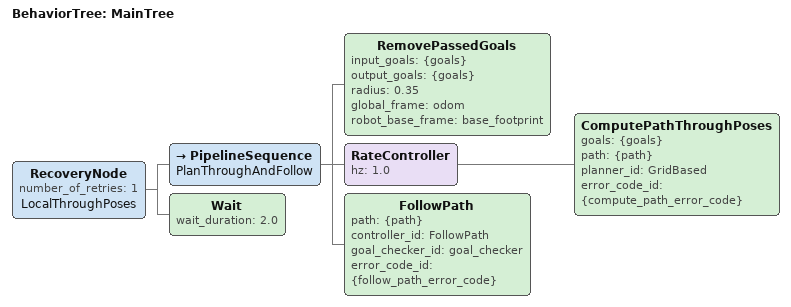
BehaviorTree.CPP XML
<!-- Continuous horizon following. Never clear sensor costs; retry once after waiting. -->
<root BTCPP_format="4" main_tree_to_execute="MainTree">
  <BehaviorTree ID="MainTree">
    <RecoveryNode number_of_retries="1" name="LocalThroughPoses">
      <PipelineSequence name="PlanThroughAndFollow">
        <!-- Check proximity every BT tick, not only at the 1 Hz planning rate. -->
        <RemovePassedGoals input_goals="{goals}" output_goals="{goals}" radius="0.35" global_frame="odom" robot_base_frame="base_footprint"/>
        <RateController hz="1.0">
          <ComputePathThroughPoses goals="{goals}" path="{path}" planner_id="GridBased" error_code_id="{compute_path_error_code}"/>
        </RateController>
        <FollowPath path="{path}" controller_id="FollowPath" goal_checker_id="goal_checker" error_code_id="{follow_path_error_code}"/>
      </PipelineSequence>
      <Wait wait_duration="2.0"/>
    </RecoveryNode>
  </BehaviorTree>
</root>
